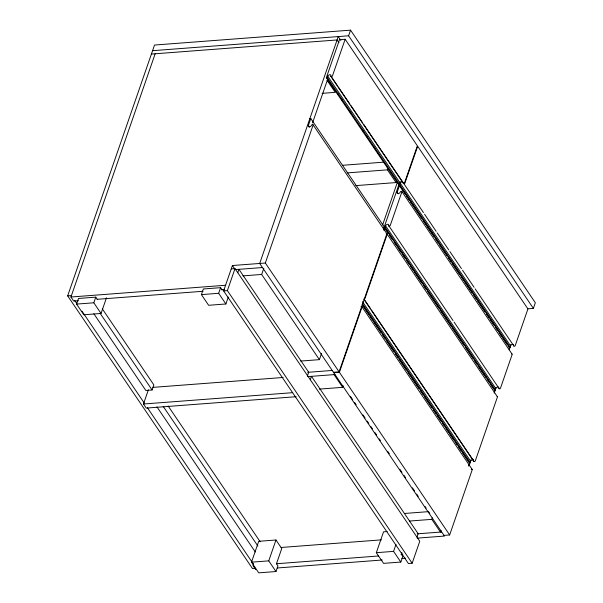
<?xml version="1.0" encoding="UTF-8"?>
<svg xmlns="http://www.w3.org/2000/svg" width="603" height="603" viewBox="0 0 603 603"><rect width="100%" height="100%" fill="white"/><g stroke="black" fill="none" stroke-linecap="round" stroke-linejoin="round"><path stroke-width="0.9" d="M255.453 568.267L252.446 568.493L67.664 295.885L154.526 45.044L350.554 30.15L535.336 302.766L533.384 308.397L527.753 308.826M78.398 300.739L73.709 301.093L70.943 297.008L155.167 53.78M106.475 297.822L101.055 313.462L83.809 314.774L76.566 304.1L78.518 298.462L95.771 297.151L97.234 299.307M101.055 313.462L93.819 302.789L95.771 297.151M296.179 396.706L146.235 408.095L143.469 404.01L148.383 389.802M93.857 313.779L145.828 390.465L152.099 389.983L153.863 384.91L102.412 309.007M228.296 297.03L225.891 303.98L208.638 305.291L201.402 294.611L203.354 288.973L220.608 287.669L222.07 289.824M225.891 303.98L218.655 293.299L220.608 287.669M231.228 268.908L234.997 268.621L419.771 541.238L412.158 563.225L408.397 563.511L223.615 290.895L232.404 265.531L265.335 263.029L339.09 371.847L333.444 372.277M412.158 563.225L227.384 290.608L234.997 268.621M237.763 272.714L238.939 269.33L308.691 372.247L307.522 375.624M309.407 127.12L308.352 125.567L310.794 118.52L309.852 118.587M402.42 181.292A1.817 1.183 -34.1 0 0 399.97 182.807L399.488 184.217L398.545 184.284L326.329 77.742L339.504 39.692L345.15 39.263L417.366 145.805L404.673 182.445A0.904 0.595 -34.1 0 1 403.648 183.214A0.904 0.595 -34.1 0 1 403.106 182.566L363.571 124.241M399.488 184.217L327.263 77.666L327.753 76.257A1.817 1.183 -34.1 0 1 329.811 74.727A1.817 1.183 -34.1 0 1 330.889 76.023A0.904 0.595 -34.1 0 0 331.431 76.664A0.904 0.595 -34.1 0 0 332.457 75.903L345.15 39.263M312.52 122.982L327.874 78.631M265.335 263.029L313.063 125.205A0.904 0.595 -34.1 0 0 312.52 124.565A0.904 0.595 -34.1 0 0 311.487 125.326A1.817 1.183 -34.1 0 1 309.437 126.856A1.817 1.183 -34.1 0 1 308.352 125.567M300.671 361.069L319.402 359.644L261.657 274.455L263.805 268.252M533.384 308.397L348.602 35.788L350.554 30.15M310.289 379.717L311.465 376.332L418.173 533.768L417.005 537.152M319.402 359.644L321.55 353.441M251.496 562.169L258.717 541.313L275.97 540.009L281.744 548.526L276.468 563.745L277.938 565.9L275.986 571.538L258.732 572.85L251.496 562.169L268.742 560.865L275.986 571.538M355.815 185.618L396.058 182.566L387.435 169.842L387.955 168.335M253.561 563.76L252.951 565.531L255.717 569.624M396.058 182.566L396.646 180.87M382.581 225.002L397.633 181.548M405.178 194.076L398.854 184.737L399.774 182.083M268.742 560.865L275.97 540.009M383.945 229.095L384.556 227.339L310.794 118.52M383.945 230.436L384.857 227.791L383.923 227.859M385.053 227.225L385.543 225.816A1.817 1.183 -34.1 0 1 387.601 224.286A1.817 1.183 -34.1 0 1 388.679 225.582A0.904 0.595 -34.1 0 0 389.221 226.223A0.904 0.595 -34.1 0 0 390.247 225.462L401.862 191.92A0.904 0.595 -34.1 0 0 401.319 191.279A0.904 0.595 -34.1 0 0 400.294 192.04A1.817 1.183 -34.1 0 1 398.236 193.571A1.817 1.183 -34.1 0 1 397.158 192.282L399.601 185.234L398.658 185.302L384.111 227.301L385.053 227.225L495.304 389.885L494.37 389.96M508.05 345.843L509.105 347.396L510.048 347.328L399.789 184.669L400.279 183.259A1.817 1.183 -34.1 0 1 402.337 181.729M339.09 371.847L386.817 234.024A0.904 0.595 -34.1 0 0 386.274 233.376M444.004 535.389L449.65 534.959L339.399 372.3L361.943 307.191A0.904 0.595 -34.1 0 0 361.408 306.55M319.273 389.116L342.67 387.337L343.19 385.837M401.892 552.567L401.304 554.263L402.766 556.418L400.814 562.056L383.568 563.368L376.325 552.687L383.546 531.831L387.179 531.552M400.814 562.056L393.578 551.376L395.983 544.426M441.027 530.384L440.439 532.072L431.816 519.356L432.336 517.849M468.735 466.006L470.883 459.795M494.219 392.387L495.756 387.955M509.271 348.933L510.809 344.494M469.013 465.81L469.933 463.164L362.32 304.394M462.328 452.551L469.187 462.674L470.129 462.599L470.619 461.189A1.817 1.183 -34.1 0 1 473.061 459.682M494.196 393.096L495.108 390.45L384.857 227.791M495.304 389.885L495.794 388.475A1.817 1.183 -34.1 0 1 498.244 386.968M509.241 349.657L509.852 347.893L399.601 185.234M510.048 347.328L510.53 345.918A1.817 1.183 -34.1 0 1 512.98 344.411M449.65 534.959L472.194 469.85A0.904 0.595 -34.1 0 0 471.229 469.33M152.574 50.682L348.602 35.788M151.398 54.066L337.085 39.956L338.931 42.685M326.329 77.742L327.263 77.666M322.138 93.344L335.238 92.349L327.12 80.38M342.519 165.297L383.696 162.169M347.192 172.903L387.435 169.842M398.854 184.737L399.789 184.669M383.614 227.406L384.556 227.339M262.463 267.544L235.17 269.616L232.404 265.531M242.926 275.873L261.657 274.455M67.664 295.885L71.425 295.598M70.943 297.008L225.567 285.257M97.143 299.314L203.038 291.272M221.783 289.847L224.595 289.628M223.615 290.895L227.384 290.608M76.566 304.1L93.819 302.789M201.402 294.611L218.655 293.299M307.658 372.322L332.215 370.453M333.753 372.729L339.399 372.3M152.876 387.375L283.154 377.478M307.696 376.619L334.989 374.546M143.469 404.01L292.47 392.689M404.688 513.455L428.085 511.676M409.354 521.06L431.816 519.356M417.14 533.843L441.697 531.982M281.104 547.479L381.39 539.858M417.178 538.14L444.471 536.067L259.689 263.458L338.253 36.572L340.891 40.469M376.325 552.687L393.578 551.376M276.378 563.752L378.526 555.989M401.018 554.278L402.894 554.142M277.274 567.981L382.234 560.006M401.915 558.514L405.661 558.227M330.889 76.023L337.213 85.355M338.268 86.907L349.868 104.017M350.923 105.57L362.516 122.68M403.452 182.332A1.817 1.183 -34.1 0 1 403.415 183.018L423.464 212.595M424.52 214.155L436.12 231.273M437.175 232.833L448.783 249.951M449.838 251.511L461.446 268.629M462.501 270.189L474.101 287.307M475.156 288.867L513.666 345.677A0.904 0.595 -34.1 0 0 514.208 346.326A0.904 0.595 -34.1 0 0 515.233 345.564L527.927 308.924L417.675 146.265L404.982 182.905A0.904 0.595 -34.1 0 1 403.957 183.666A0.904 0.595 -34.1 0 1 403.415 183.018M330.949 76.498L403.166 183.048M327.753 76.257L399.97 182.807M400.279 183.259L510.53 345.918M337.642 93.465L338.698 95.018M341.321 98.892L342.376 100.437M349.725 111.291L351.3 113.613M361.808 129.117L363.911 132.215M366.013 135.313L367.589 137.635M373.89 146.936L375.465 149.265M378.089 153.139L379.144 154.685M406.234 195.636L409.399 200.309M410.455 201.862L421.535 218.203M423.118 220.54L425.756 224.429M426.811 225.989L434.198 236.881M435.781 239.218L438.419 243.107M439.474 244.667L446.853 255.566M448.436 257.896L451.074 261.792M452.129 263.345L459.516 274.244M461.099 276.573L463.737 280.47M464.792 282.023L472.179 292.922M473.762 295.251L476.4 299.148M477.455 300.701L484.835 311.6M486.417 313.937L489.056 317.826M490.111 319.379L494.332 325.605M495.387 327.165L497.498 330.278M499.08 332.615L501.719 336.504M502.774 338.057L506.995 344.283M401.802 191.437L512.06 354.097M397.158 192.282L398.214 193.834M388.679 225.582L453.034 320.532M454.089 322.085L498.93 388.242A0.904 0.595 -34.1 0 0 499.472 388.882A0.904 0.595 -34.1 0 0 500.498 388.121L512.113 354.579A0.904 0.595 -34.1 0 0 511.57 353.938M385.543 225.816L495.794 388.475M385.166 228.854L388.332 233.527M389.387 235.08L392.553 239.753M394.136 242.082L396.774 245.979M397.829 247.531L400.995 252.205M402.05 253.757L405.216 258.431M406.799 260.767L409.437 264.657M410.492 266.209L413.658 270.883M414.713 272.435L422.092 283.335M423.148 284.887L426.313 289.561M427.369 291.113L438.976 308.239M440.032 309.799L451.639 326.916M452.695 328.477L464.295 345.594M465.35 347.155L473.265 358.83M474.32 360.383L476.958 364.272M478.013 365.833L485.928 377.508M486.983 379.061L489.621 382.95M490.676 384.51L493.842 389.176M313.002 124.723L386.757 233.542M387.066 234.002L497.317 396.661M364.551 299.849L370.355 308.412M371.41 309.965L473.754 460.956A0.904 0.595 -34.1 0 0 474.29 461.596A0.904 0.595 -34.1 0 0 475.322 460.835L497.377 397.136A0.904 0.595 -34.1 0 0 497.196 396.555M364.084 299.555L473.807 461.438M362.471 301.643L470.619 461.189M362.516 303.837L470.129 462.599M362.101 304.681L368.961 314.804M370.016 316.356L372.646 320.246M373.702 321.806L381.088 332.698M382.671 335.034L385.309 338.924M386.365 340.484L393.751 351.383M395.334 353.712L397.972 357.609M399.028 359.162L406.414 370.061M407.997 372.39L410.628 376.287M411.683 377.84L419.07 388.739M420.653 391.068L423.291 394.965M424.346 396.518L431.733 407.417M433.316 409.754L435.954 413.643M437.009 415.196L441.23 421.422M442.285 422.982L444.396 426.095M445.979 428.432L448.609 432.321M449.665 433.874L453.886 440.1M454.941 441.66L457.051 444.773M458.634 447.109L461.272 450.999M361.89 306.716L472.141 469.375M350.358 396.246L352.461 399.352M354.564 402.457L356.147 404.786M362.983 414.879L365.086 417.985M367.197 421.09L368.772 423.419M370.875 426.525L372.458 428.854M375.089 432.735L376.664 435.065M379.295 438.946L380.35 440.499M387.721 451.368L389.297 453.697M399.819 469.224L401.93 472.33M404.033 475.435L405.608 477.764M412.452 487.857L414.555 490.963M416.658 494.068L418.241 496.397M425.085 506.49L426.133 508.043M428.763 511.924L429.818 513.477M334.047 374.614L342.67 387.337M168.124 405.962L260.187 541.78M100.128 313.304L152.099 389.983M163.217 406.377L257.903 546.077M156.938 406.859L255.31 551.986M74.599 300.271L76.709 303.384M81.985 311.178L144.283 403.083M147.449 407.756L253.041 563.541M360.978 306.671A0.904 0.595 -34.1 0 1 361.197 306.588M513.741 345.323A1.817 1.183 -34.1 0 1 513.666 345.677M513.304 344.517A1.817 1.183 -34.1 0 1 513.552 344.72M499.005 387.88A1.817 1.183 -34.1 0 1 498.93 388.242M473.393 459.795A1.817 1.183 -34.1 0 1 473.634 459.991M363.843 298.93A0.904 0.595 -34.1 0 0 365.071 298.176L387.126 234.477A0.904 0.595 -34.1 0 0 386.161 233.956"/></g></svg>
